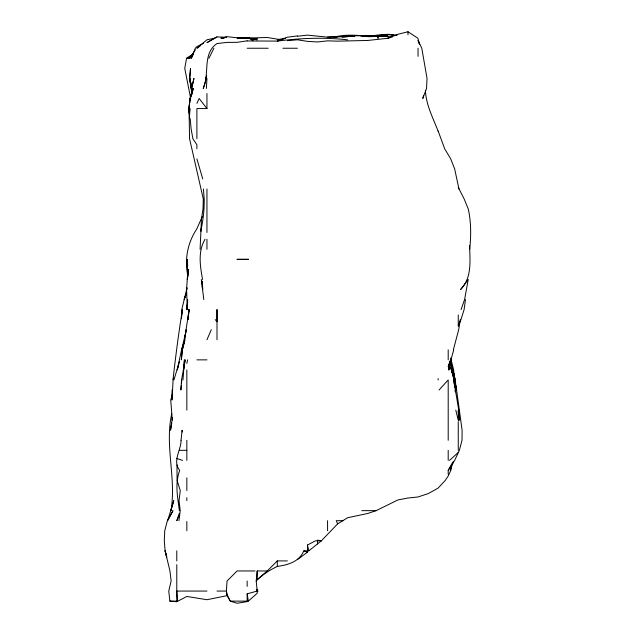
<?xml version="1.0" encoding="UTF-8"?>
<svg xmlns="http://www.w3.org/2000/svg" width="635" height="635" viewBox="0 0 635 635"><rect width="100%" height="100%" fill="white"/><g stroke="black" fill="none" stroke-linecap="round" stroke-linejoin="round"><path stroke-width="0.95" d="M448.874 366.26L448.834 369.919L449.016 366.26M172.244 396.415L173.037 380.881M187.817 274.876L187.896 269.391L186.595 289.497L187.333 309.602L187.627 299.553L186.841 309.602L187.587 304.117M172.101 390.017L171.902 400.074L172.371 397.335M191.421 95.766L191.572 88.455L193.953 78.399L191.722 88.455L192.048 92.107L190.008 78.399L191.397 86.622L189.532 78.399L191.968 93.932M182.983 379.968L184.42 359.862L183.658 369.919M188.412 316.913L188.77 309.602L188.047 319.651L189.111 309.602L184.547 339.757L186.277 329.708L181.745 349.814L184.523 340.67L181.562 349.814L177.26 369.919L178.745 364.434M206.423 88.455L206.947 78.422M449.001 366.26L448.81 369.919L450.35 360.775M200.089 249.293L201.47 219.131L203.002 209.082L203.295 199.025L189.555 138.716L189.222 118.61L189.873 108.561L189.389 118.61L188.881 108.561L189.563 114.951M181.292 385.453L180.88 390.017L181.546 379.968L185.206 359.862L183.42 369.919M181.459 383.627L181.785 379.968M191.794 93.932L192.302 88.455L191.246 95.766M247.158 601.115L247.158 593.828L257.207 591.066L256.207 581.017L257.207 570.96L267.264 570.96L277.312 560.911L287.369 560.911M181.078 440.285C181.07 450.421 172.133 461.058 179.721 470.44C174.736 483.402 177.673 497.348 179.364 510.651M181.015 440.285L182.118 430.228L182.126 432.054M186.841 289.497L187.047 287.671M189.516 104.902L189.206 107.64L189.849 98.504L193.389 88.455L190.262 98.504L192.794 88.455L191.738 93.932M189.722 103.076L190.238 98.504L188.682 108.561L189.516 115.872M178.943 520.7L180.213 510.651L179.038 500.594L180.269 490.545L177.086 480.489L176.99 464.955M465.503 299.553L464.098 309.602L460.962 319.651L458.256 326.065L458.256 314.944M171.72 413.782C164.552 445.77 176.498 478.433 170.974 510.651L173.784 500.594L167.664 520.7L172.99 510.651L167.37 520.7L164.735 530.749L164.298 540.806L165.116 550.855L169.95 570.96L171.132 581.017L168.759 591.066L169.878 601.115L176.792 601.71L186.841 596.456L206.947 599.718L227.052 595.662L230.267 601.115L237.101 603.25L247.158 601.631M451.525 465.868L450.81 470.44L448.199 476.012L445.23 480.489L438.15 488.013L433.808 490.545L428.101 493.641L418.044 496.959L407.995 498.023L397.939 499.928L376.15 510.651L367.784 513.461L347.678 517.716L337.63 523.867L321.405 540.806L308.785 550.855L303.816 550.855C299.172 561.808 288.068 564.936 277.312 566.428C269.613 570.087 262.072 574.85 256.207 581.017M172.982 379.968C175.577 356.457 178.681 332.986 182.42 309.602L181.419 318.738L181.8 309.602L186.841 288.536M171.775 422.918L170.529 430.228L172.41 417.433M186.563 58.293L184.745 68.35L190.706 98.504M186.841 306.888L187.698 302.3M450.874 467.693L450.31 470.44L453.438 461.304M186.841 363.426L187.595 359.862M423.474 95.766L422.807 98.504L426.529 88.455L427.03 78.399L421.799 48.244L418.044 40.315L419.211 43.839M173.109 379.968L173.561 378.142M453.35 349.814L458.692 329.708L460.311 319.651L458.256 326.065M453.731 349.814L450.921 359.862L448.199 366.712L450.215 360.72M172.299 394.589L170.728 400.074L172.283 420.179M173.919 379.968L179.427 361.688M206.05 79.311L203.224 88.455C209.947 74.081 201.946 53.777 217.003 43.553L227.052 42.394L237.101 42.331L247.158 40.838M206.669 75.771L205.835 78.399L206.669 76.065M179.332 513.39L176.792 520.7L179.451 514.834M461.073 309.602L464.59 299.553L468.249 279.448L460.621 289.497C472.13 277.86 469.987 260.533 469.582 245.634M202.398 216.392L196.667 229.187C187.635 242.713 184.563 259.128 187.635 274.876M448.199 474.297L448.199 470.44L454.676 460.383L459.359 450.334L462.018 440.285L462.105 430.228L456.597 390.017L454.541 379.968L456.343 390.017L455.255 379.968L450.596 360.775L455.255 379.968M205.026 239.236C197.739 251.579 200.144 266.105 202.565 279.448M206.947 339.757L211.312 329.708M196.898 103.354L199.152 98.504L206.947 108.561L196.898 108.561L196.898 138.716M208.915 58.293L213.924 48.244M193.421 54.11L191.302 58.293L195.326 48.244L196.898 46.609L203.597 43.228M448.199 470.44L452.366 462.899M195.389 49.792L189.857 58.293L191.135 56.864M439.039 390.017L448.199 379.968L448.199 440.285M186.841 58.293L188.706 58.293L193.484 53.697M449.524 460.383L458.256 452.453M254.992 570.96L237.101 570.96L227.052 581.017L226.385 591.066L227.052 594.439L230.267 601.115L248.348 601.115L257.207 593.265L257.207 589.947M267.264 570.96L257.207 579.588L257.207 570.96M188.706 58.293L192.429 55.309M317.524 543.981L317.524 540.123L321.405 540.806L315.5 540.806L307.467 545.02L307.467 552.148L297.418 559.594M199.985 46.18L196.898 48.244L206.947 39.791L214.614 38.195L217.003 36.933L226.139 37.203M186.841 57.976L193.548 53.808M214.574 38.195L206.947 42.64L217.003 36.933M388.239 38.195L397.939 34.274L407.995 31.75L417.854 38.195L419.616 44.442M388.541 38.195L367.784 40.457L337.63 41.156L327.573 40.846L317.524 41.974L307.467 41.362L297.418 39.799L287.369 40.672M377.833 36.528L387.89 34.282L397.026 35.227M226.092 37.394L222.258 38.195L227.052 36.655L237.101 37.806L247.158 38.06L237.101 37.933L247.158 37.917L257.207 39.767L248.142 38.195L257.207 38.592L252.643 38.64M277.312 39.719L285.544 38.195L277.312 41.092L247.158 40.957M226.171 37.338L220.893 38.195L226.171 37.362M333.97 37.155C351.869 32.353 369.808 38.132 387.89 35.997L357.735 35.758L327.573 37.14L307.467 35.123L297.418 36.243M334.883 37.132L337.63 36.735M297.418 35.917L287.369 37.219L277.312 41.092C300.649 38.116 324.287 37.147 347.678 39.862M245.332 38.394L247.158 38.195L240.76 38.417M387.89 37.902L390.628 37.6M243.784 38.195L267.264 37.489L280.972 39.735M342.194 37.187L347.678 36.639L327.573 37.092M247.158 48.244L268.192 48.244M282.877 48.244L297.418 48.244M196.898 359.862L206.947 359.862M179.356 450.334L186.841 450.334M361.767 510.651L376.15 510.651M343.035 520.7L336.248 520.7L337.63 523.867M206.947 591.066L176.792 591.066L177.625 601.115L169.878 601.115M217.003 591.066L226.385 591.066L227.052 595.662M258.127 591.066L257.207 591.066L256.85 589.24M354.076 36.465L347.678 36.044L354.076 36.457M359.561 35.465C370.848 37.87 382.262 32.472 393.375 35.195M383.318 36.544L377.833 36.084L367.784 36.552L377.833 35.973L392.462 36.917M359.561 35.536L362.299 35.838M364.125 36.044C373.999 38.505 383.73 32.956 393.375 35.282M176.792 458.502L182.555 460.383M303.816 550.855L307.467 552.148M249.047 38.195L253.127 40.767M215.305 319.651L217.003 321.81L217.003 309.602L217.003 339.757M458.256 187.381L464.193 199.025L468.305 209.121C471.178 222.313 471.162 235.926 469.662 249.293L469.559 247.459M438.15 131.016L444.675 148.765L450.691 158.821L454.644 168.87L458.962 188.976M450.382 367.284L451.001 369.038M450.667 358.053L453.62 369.919L454.636 379.055M196.898 158.885L202.74 178.927M438.15 131.326C433.11 117.991 425.942 104.854 425.418 90.281M451.31 369.919L454.462 379.968L456.597 390.017L451.501 369.919L454.462 379.968L451.39 369.919L449.882 361.688M455.787 410.123L458.256 420.179M192.135 92.107L191.31 88.455L192.072 93.02L191.865 89.368M307.467 545.02L308.785 550.855M452.953 369.919L454.089 376.317M458.256 411.528L459.661 420.179L458.256 410.123L458.494 420.179L458.748 410.123L453.707 379.968L454.716 387.279M247.158 593.828L248.348 601.115M201.327 279.448L203.795 299.553M192.056 92.107L191.516 88.455L192.119 93.932M190.182 118.61L191.087 128.659L192.881 138.716L196.898 144.772L196.898 148.765M455.097 390.017L455.255 391.851M202.113 281.273L202.271 283.099M202.509 285.845L202.827 289.497M187.666 265.74L187.182 259.342L187.658 276.701M203.43 188.976L204.184 199.025A129.889 129.889 0 0 1 201.128 229.187M202.049 281.273L202.486 289.497L202.422 285.845M458.256 421.608L458.256 450.334M448.199 349.814L448.199 359.862M448.199 450.334L448.199 460.383M438.15 378.539L438.15 379.968M418.044 48.244L418.044 56.348M407.995 31.75L407.995 34.814M327.573 520.7L327.573 530.749M277.312 560.911L277.312 566.428M247.158 581.017L247.158 586.391M206.947 93.488L206.947 108.561M206.947 188.976L206.947 232.489M206.947 239.236L206.947 249.293M186.841 369.919L186.841 410.123M186.841 440.285L186.841 460.383M186.841 477.861L186.841 490.545M186.841 497.697L186.841 500.594M186.841 521.525L186.841 530.749M176.792 550.855L176.792 560.911M176.792 564.666L176.792 601.71M190.516 68.35L189.73 78.399L191.389 88.455L189.651 78.399L190.516 68.35M182.293 349.814L181.324 359.862L182.412 349.814L184.904 339.757L182.293 349.814M188.595 269.391L187.341 279.448L188.595 269.391M186.507 293.052L184.182 299.553L186.499 293.052M247.158 37.83L244.491 38.425L249.015 37.917L247.158 37.846M248.579 259.342L237.101 259.342L248.579 259.342M378.055 38.195L377.833 36.981L378.055 38.195M166.735 557.101L165.116 550.855L166.735 557.101M200.977 231.013L200.906 229.187L200.977 231.013"/></g></svg>
